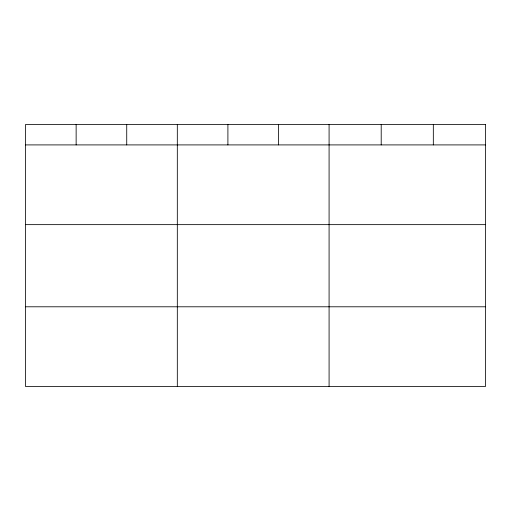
<?xml version="1.0" encoding="UTF-8"?>
<svg xmlns="http://www.w3.org/2000/svg" width="511" height="511" viewBox="0 0 511 511"><rect width="100%" height="100%" fill="white"/><g stroke="black" fill="none" stroke-linecap="round" stroke-linejoin="round"><path stroke-width="0.77" d="M25.55 144.907L485.45 144.907M25.55 224.642L485.45 224.642M25.55 306.792L485.45 306.792M433.328 124.473L433.328 144.907M381.206 124.473L381.206 144.907M329.084 124.473L329.084 386.527M278.495 124.473L278.495 144.907M227.906 124.473L227.906 144.907M177.317 124.473L177.317 386.527M126.728 124.473L126.728 144.907M76.139 124.473L76.139 144.907M485.45 124.473L25.55 124.473L25.55 386.527L485.45 386.527L485.45 124.473"/></g></svg>
